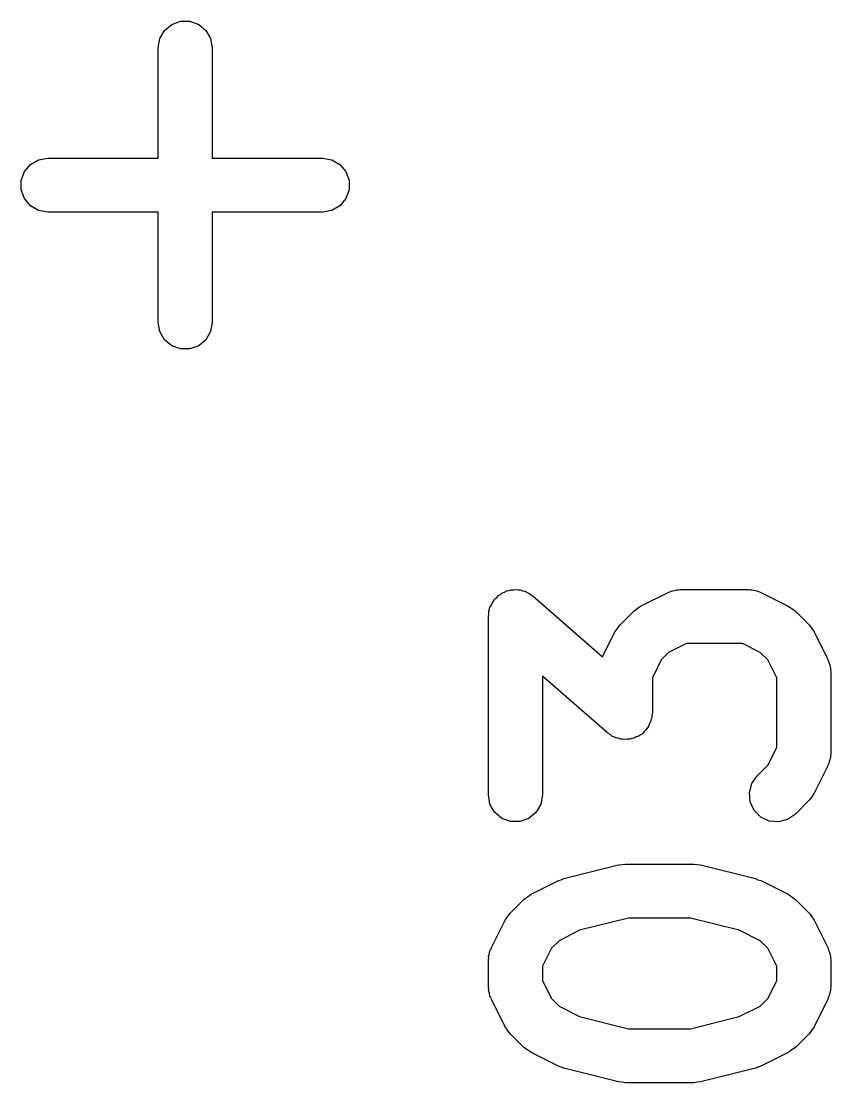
# Model space of a CAD drawing. Extents: x 10 to 287, y -200 to -10.
# Drawn here: x 168.203 to 170.45, y -82.683 to -79.737 of the extents above; entities that cross this region are included whole.
import ezdxf

# ---------------------------------------------------------------- set-up
doc = ezdxf.new("R2010")
doc.units = 0
doc.header["$MEASUREMENT"] = 0
doc.layers.add('BLACK', color=7, linetype='CONTINUOUS')

msp = doc.modelspace()

# ---------------------------------------------------------------- linework, layer by layer
at = {"layer": 'Black'}
for p, q in [((168.601, -79.7623), (168.621, -79.7455)), ((168.621, -79.7455), (168.645, -79.7366)), ((168.645, -79.7366), (168.671, -79.7366)), ((168.671, -79.7366), (168.696, -79.7455)), ((168.696, -79.7455), (168.715, -79.7623)), ((168.588, -79.7848), (168.601, -79.7623)), ((168.715, -79.7623), (168.728, -79.7848)), ((168.583, -79.8105), (168.588, -79.7848)), ((168.583, -80.1164), (168.583, -79.8105)), ((168.728, -79.7848), (168.733, -79.8105)), ((168.733, -79.8105), (168.733, -80.1164)), ((168.212, -80.1539), (168.229, -80.134)), ((168.229, -80.134), (168.251, -80.121)), ((168.251, -80.121), (168.277, -80.1164)), ((168.277, -80.1164), (168.583, -80.1164)), ((168.733, -80.1164), (169.039, -80.1164)), ((169.039, -80.1164), (169.065, -80.121)), ((169.065, -80.121), (169.087, -80.134)), ((169.087, -80.134), (169.104, -80.1539)), ((168.203, -80.1784), (168.212, -80.1539)), ((169.104, -80.1539), (169.113, -80.1784)), ((168.203, -80.2045), (168.203, -80.1784)), ((169.113, -80.1784), (169.113, -80.2045)), ((168.212, -80.2289), (168.203, -80.2045)), ((169.113, -80.2045), (169.104, -80.2289)), ((168.229, -80.2489), (168.212, -80.2289)), ((168.251, -80.2619), (168.229, -80.2489)), ((169.087, -80.2489), (169.065, -80.2619)), ((169.104, -80.2289), (169.087, -80.2489)), ((168.277, -80.2664), (168.251, -80.2619)), ((168.583, -80.2664), (168.277, -80.2664)), ((168.583, -80.5724), (168.583, -80.2664)), ((169.039, -80.2664), (168.733, -80.2664)), ((168.733, -80.2664), (168.733, -80.5724)), ((169.065, -80.2619), (169.039, -80.2664)), ((168.588, -80.598), (168.583, -80.5724)), ((168.733, -80.5724), (168.728, -80.598)), ((168.601, -80.6206), (168.588, -80.598)), ((168.728, -80.598), (168.715, -80.6206)), ((168.621, -80.6373), (168.601, -80.6206)), ((168.645, -80.6462), (168.621, -80.6373)), ((168.696, -80.6373), (168.671, -80.6462)), ((168.715, -80.6206), (168.696, -80.6373)), ((168.671, -80.6462), (168.645, -80.6462)), ((169.556, -81.3169), (169.562, -81.3149)), ((169.562, -81.3149), (169.569, -81.3149)), ((169.569, -81.3149), (169.576, -81.3138)), ((169.576, -81.3138), (169.582, -81.3149)), ((169.582, -81.3149), (169.588, -81.3149)), ((169.588, -81.3149), (169.595, -81.3174)), ((170.015, -81.3168), (170.023, -81.3143)), ((170.023, -81.3143), (170.028, -81.3145)), ((170.028, -81.3145), (170.032, -81.3138)), ((170.032, -81.3138), (170.223, -81.3138)), ((170.223, -81.3138), (170.227, -81.3145)), ((170.227, -81.3145), (170.231, -81.3143)), ((170.231, -81.3143), (170.24, -81.3168)), ((169.515, -81.3456), (169.517, -81.3406)), ((169.517, -81.3406), (169.523, -81.3358)), ((169.523, -81.3358), (169.528, -81.3303)), ((169.528, -81.3303), (169.533, -81.3275)), ((169.533, -81.3275), (169.537, -81.3238)), ((169.537, -81.3238), (169.544, -81.3213)), ((169.544, -81.3213), (169.551, -81.3178)), ((169.551, -81.3178), (169.556, -81.3169)), ((169.595, -81.3174), (169.602, -81.3188)), ((169.602, -81.3188), (169.607, -81.3218)), ((169.607, -81.3218), (169.612, -81.3238)), ((169.612, -81.3238), (169.618, -81.3285)), ((169.618, -81.3285), (169.624, -81.3323)), ((169.624, -81.3323), (169.816, -81.5003)), ((169.922, -81.3598), (169.999, -81.3217)), ((169.999, -81.3217), (170.003, -81.3204)), ((170.003, -81.3204), (170.006, -81.3183)), ((170.006, -81.3183), (170.015, -81.3168)), ((170.24, -81.3168), (170.248, -81.3183)), ((170.248, -81.3183), (170.252, -81.3204)), ((170.252, -81.3204), (170.256, -81.3217)), ((170.256, -81.3217), (170.332, -81.3598)), ((169.501, -81.3742), (169.503, -81.3688)), ((169.503, -81.3688), (169.504, -81.3631)), ((169.504, -81.3631), (169.508, -81.3568)), ((169.508, -81.3568), (169.511, -81.3499)), ((169.511, -81.3499), (169.515, -81.3456)), ((169.865, -81.4119), (169.903, -81.3738)), ((169.903, -81.3738), (169.913, -81.3669)), ((169.913, -81.3669), (169.922, -81.3598)), ((170.332, -81.3598), (170.342, -81.3669)), ((170.342, -81.3669), (170.352, -81.3738)), ((170.352, -81.3738), (170.39, -81.4119)), ((169.5, -81.3888), (169.501, -81.3815)), ((169.5, -81.884), (169.5, -81.3888)), ((169.501, -81.3815), (169.501, -81.3742)), ((169.816, -81.5003), (169.851, -81.4314)), ((169.851, -81.4314), (169.858, -81.4218)), ((169.858, -81.4218), (169.865, -81.4119)), ((170.39, -81.4119), (170.397, -81.4218)), ((170.397, -81.4218), (170.404, -81.4314)), ((170.404, -81.4314), (170.442, -81.5076)), ((170, -81.4885), (169.979, -81.5094)), ((170.05, -81.4638), (170, -81.4885)), ((170.205, -81.4638), (170.05, -81.4638)), ((170.254, -81.4885), (170.205, -81.4638)), ((170.275, -81.5094), (170.254, -81.4885)), ((169.979, -81.5094), (169.955, -81.5588)), ((170.3, -81.5588), (170.275, -81.5094)), ((170.442, -81.5076), (170.443, -81.5117)), ((170.443, -81.5117), (170.445, -81.5155)), ((170.445, -81.5155), (170.447, -81.5241)), ((170.447, -81.5241), (170.449, -81.5326)), ((170.449, -81.5326), (170.449, -81.5369)), ((170.449, -81.5369), (170.45, -81.5411)), ((170.45, -81.5411), (170.45, -81.7697)), ((169.83, -81.7119), (169.65, -81.554)), ((169.65, -81.554), (169.65, -81.884)), ((169.955, -81.5588), (169.955, -81.6554)), ((170.3, -81.752), (170.3, -81.5588)), ((169.955, -81.6554), (169.953, -81.6626)), ((169.953, -81.6626), (169.953, -81.67)), ((169.944, -81.6943), (169.94, -81.6986)), ((169.946, -81.6874), (169.944, -81.6943)), ((169.95, -81.6811), (169.946, -81.6874)), ((169.951, -81.6754), (169.95, -81.6811)), ((169.953, -81.67), (169.951, -81.6754)), ((169.837, -81.7157), (169.83, -81.7119)), ((169.842, -81.7204), (169.837, -81.7157)), ((169.848, -81.7224), (169.842, -81.7204)), ((169.853, -81.7254), (169.848, -81.7224)), ((169.86, -81.7268), (169.853, -81.7254)), ((169.867, -81.7293), (169.86, -81.7268)), ((169.898, -81.7273), (169.893, -81.7293)), ((169.904, -81.7264), (169.898, -81.7273)), ((169.91, -81.7229), (169.904, -81.7264)), ((169.917, -81.7204), (169.91, -81.7229)), ((169.922, -81.7167), (169.917, -81.7204)), ((169.927, -81.7139), (169.922, -81.7167)), ((169.932, -81.7083), (169.927, -81.7139)), ((169.937, -81.7036), (169.932, -81.7083)), ((169.94, -81.6986), (169.937, -81.7036)), ((169.872, -81.7293), (169.867, -81.7293)), ((169.878, -81.7304), (169.872, -81.7293)), ((169.885, -81.7293), (169.878, -81.7304)), ((169.893, -81.7293), (169.885, -81.7293)), ((170.275, -81.8015), (170.3, -81.752)), ((170.449, -81.7783), (170.447, -81.7867)), ((170.45, -81.7697), (170.449, -81.774)), ((170.449, -81.774), (170.449, -81.7783)), ((170.246, -81.831), (170.275, -81.8015)), ((170.442, -81.8033), (170.404, -81.8794)), ((170.443, -81.7991), (170.442, -81.8033)), ((170.445, -81.7954), (170.443, -81.7991)), ((170.447, -81.7867), (170.445, -81.7954)), ((170.231, -81.8523), (170.246, -81.831)), ((170.224, -81.8775), (170.231, -81.8523)), ((169.504, -81.9096), (169.5, -81.884)), ((169.65, -81.884), (169.645, -81.9096)), ((170.226, -81.9034), (170.224, -81.8775)), ((170.237, -81.927), (170.226, -81.9034)), ((170.39, -81.8989), (170.352, -81.937)), ((170.397, -81.8891), (170.39, -81.8989)), ((170.404, -81.8794), (170.397, -81.8891)), ((169.517, -81.9322), (169.504, -81.9096)), ((169.537, -81.9489), (169.517, -81.9322)), ((169.632, -81.9322), (169.612, -81.9489)), ((169.645, -81.9096), (169.632, -81.9322)), ((170.256, -81.9454), (170.237, -81.927)), ((169.562, -81.9579), (169.537, -81.9489)), ((169.588, -81.9579), (169.562, -81.9579)), ((169.612, -81.9489), (169.588, -81.9579)), ((170.279, -81.9564), (170.256, -81.9454)), ((170.305, -81.9587), (170.279, -81.9564)), ((170.33, -81.952), (170.305, -81.9587)), ((170.352, -81.937), (170.33, -81.952)), ((169.709, -82.116), (169.861, -82.0779)), ((169.861, -82.0779), (169.871, -82.0773)), ((169.871, -82.0773), (169.88, -82.0757)), ((169.88, -82.0757), (170.07, -82.0757)), ((170.07, -82.0757), (170.079, -82.0773)), ((170.079, -82.0773), (170.088, -82.0779)), ((170.088, -82.0779), (170.241, -82.116)), ((169.618, -82.1598), (169.694, -82.1217)), ((169.694, -82.1217), (169.702, -82.1193)), ((169.702, -82.1193), (169.709, -82.116)), ((170.241, -82.116), (170.248, -82.1193)), ((170.248, -82.1193), (170.256, -82.1217)), ((170.256, -82.1217), (170.332, -82.1598)), ((169.598, -82.1738), (169.608, -82.1669)), ((169.608, -82.1669), (169.618, -82.1598)), ((170.332, -82.1598), (170.342, -82.1669)), ((170.342, -82.1669), (170.352, -82.1738)), ((169.56, -82.2119), (169.598, -82.1738)), ((170.352, -82.1738), (170.39, -82.2119)), ((169.546, -82.2314), (169.553, -82.2218)), ((169.553, -82.2218), (169.56, -82.2119)), ((169.889, -82.2257), (169.753, -82.2595)), ((170.061, -82.2257), (169.889, -82.2257)), ((170.196, -82.2595), (170.061, -82.2257)), ((170.39, -82.2119), (170.397, -82.2218)), ((170.397, -82.2218), (170.404, -82.2314)), ((169.508, -82.3076), (169.546, -82.2314)), ((170.404, -82.2314), (170.442, -82.3076)), ((169.753, -82.2595), (169.696, -82.2885)), ((170.254, -82.2885), (170.196, -82.2595)), ((169.503, -82.3241), (169.504, -82.3155)), ((169.504, -82.3155), (169.507, -82.3117)), ((169.507, -82.3117), (169.508, -82.3076)), ((169.675, -82.3094), (169.65, -82.3588)), ((169.696, -82.2885), (169.675, -82.3094)), ((170.275, -82.3094), (170.254, -82.2885)), ((170.3, -82.3588), (170.275, -82.3094)), ((170.442, -82.3076), (170.443, -82.3117)), ((170.443, -82.3117), (170.445, -82.3155)), ((170.445, -82.3155), (170.447, -82.3241)), ((169.5, -82.3326), (169.503, -82.3241)), ((169.501, -82.3369), (169.5, -82.3326)), ((169.5, -82.3411), (169.501, -82.3369)), ((169.5, -82.4173), (169.5, -82.3411)), ((170.447, -82.3241), (170.449, -82.3326)), ((170.449, -82.3326), (170.449, -82.3369)), ((170.449, -82.3369), (170.45, -82.3411)), ((170.45, -82.3411), (170.45, -82.4173)), ((169.65, -82.3588), (169.65, -82.3996)), ((170.3, -82.3996), (170.3, -82.3588)), ((169.65, -82.3996), (169.675, -82.4491)), ((170.275, -82.4491), (170.3, -82.3996)), ((169.501, -82.4216), (169.5, -82.4173)), ((169.5, -82.4259), (169.501, -82.4216)), ((169.503, -82.4343), (169.5, -82.4259)), ((169.504, -82.443), (169.503, -82.4343)), ((170.447, -82.4343), (170.445, -82.443)), ((170.449, -82.4259), (170.447, -82.4343)), ((170.45, -82.4173), (170.449, -82.4216)), ((170.449, -82.4216), (170.449, -82.4259)), ((169.507, -82.4467), (169.504, -82.443)), ((169.508, -82.4509), (169.507, -82.4467)), ((169.546, -82.5271), (169.508, -82.4509)), ((169.675, -82.4491), (169.696, -82.47)), ((170.254, -82.47), (170.275, -82.4491)), ((170.442, -82.4509), (170.404, -82.5271)), ((170.443, -82.4467), (170.442, -82.4509)), ((170.445, -82.443), (170.443, -82.4467)), ((169.696, -82.47), (169.753, -82.4989)), ((170.196, -82.4989), (170.254, -82.47)), ((169.753, -82.4989), (169.889, -82.5328)), ((170.061, -82.5328), (170.196, -82.4989)), ((169.553, -82.5367), (169.546, -82.5271)), ((169.56, -82.5466), (169.553, -82.5367)), ((169.598, -82.5846), (169.56, -82.5466)), ((169.889, -82.5328), (170.061, -82.5328)), ((170.39, -82.5466), (170.352, -82.5847)), ((170.397, -82.5367), (170.39, -82.5466)), ((170.404, -82.5271), (170.397, -82.5367)), ((169.608, -82.5915), (169.598, -82.5846)), ((169.618, -82.5987), (169.608, -82.5915)), ((169.694, -82.6368), (169.618, -82.5987)), ((170.332, -82.5987), (170.256, -82.6368)), ((170.342, -82.5915), (170.332, -82.5987)), ((170.352, -82.5847), (170.342, -82.5915)), ((169.702, -82.6391), (169.694, -82.6368)), ((169.709, -82.6425), (169.702, -82.6391)), ((170.248, -82.6391), (170.241, -82.6425)), ((170.256, -82.6368), (170.248, -82.6391)), ((169.861, -82.6806), (169.709, -82.6425)), ((170.241, -82.6425), (170.088, -82.6806)), ((169.871, -82.6812), (169.861, -82.6806)), ((169.88, -82.6828), (169.871, -82.6812)), ((170.07, -82.6828), (169.88, -82.6828)), ((170.079, -82.6812), (170.07, -82.6828)), ((170.088, -82.6806), (170.079, -82.6812))]:
    msp.add_line(p, q, dxfattribs=at)

doc.saveas('drawing.dxf')
